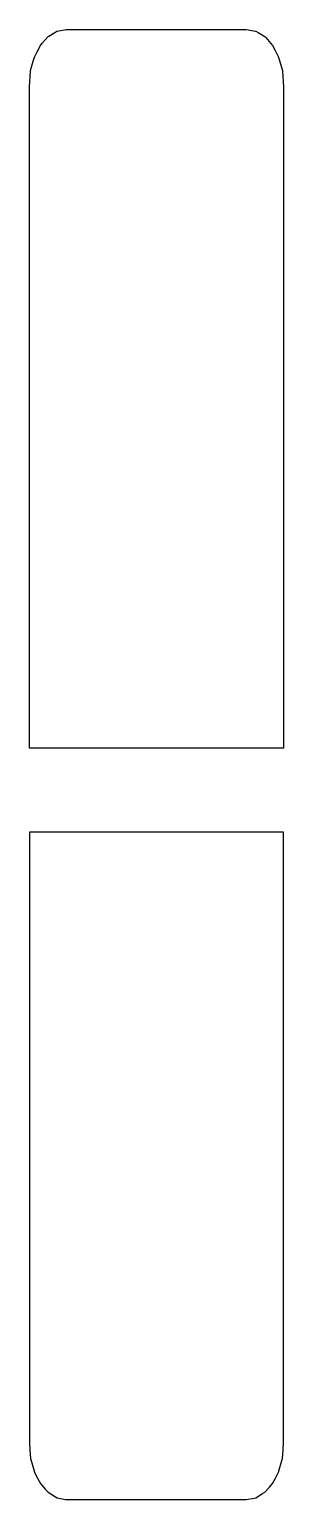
# Model space of a CAD drawing. Header units: metres. Extents: x 2.4 to 16, y -11.9 to 66.7.
import ezdxf

# ---------------------------------------------------------------- set-up
doc = ezdxf.new("R2010")
doc.units = ezdxf.units.M

msp = doc.modelspace()

# ---------------------------------------------------------------- linework, layer by layer
for p, q in [((3.089, 65.942), (3.4, 66.3)), ((3.4, 66.3), (3.44, 66.325)), ((3.44, 66.325), (3.757, 66.522)), ((3.757, 66.522), (3.869, 66.584)), ((3.869, 66.584), (3.882, 66.591)), ((3.882, 66.591), (4.366, 66.677)), ((4.366, 66.677), (4.4, 66.683)), ((4.4, 66.683), (13.35, 66.683)), ((13.35, 66.683), (14, 66.683)), ((14, 66.683), (14.502, 66.594)), ((14.502, 66.594), (14.518, 66.591)), ((14.518, 66.591), (14.643, 66.522)), ((14.643, 66.522), (15, 66.3)), ((15, 66.3), (15.051, 66.242)), ((15.051, 66.242), (15.414, 65.824)), ((2.668, 65.203), (2.812, 65.485)), ((2.812, 65.485), (2.986, 65.824)), ((2.986, 65.824), (3.089, 65.942)), ((15.414, 65.824), (15.553, 65.553)), ((15.553, 65.553), (15.732, 65.203)), ((2.464, 64.439), (2.468, 64.481)), ((2.468, 64.481), (2.607, 64.982)), ((2.607, 64.982), (2.668, 65.203)), ((15.732, 65.203), (15.918, 64.531)), ((15.918, 64.531), (15.932, 64.481)), ((15.932, 64.481), (15.936, 64.439)), ((2.4, 63.611), (2.464, 64.439)), ((15.936, 64.439), (16, 63.611)), ((2.4, 63.318), (2.4, 63.611)), ((2.4, 63.304), (2.4, 63.318)), ((2.4, 61.765), (2.4, 63.304)), ((16, 63.611), (16, 63.231)), ((16, 63.611), (16, 63.611)), ((16, 63.231), (16, 61.464)), ((2.4, 61.695), (2.4, 61.765)), ((2.4, 60.304), (2.4, 61.695)), ((16, 61.464), (16, 60.036)), ((2.4, 59.03), (2.4, 60.304)), ((16, 60.036), (16, 58.797)), ((2.4, 58.901), (2.4, 59.03)), ((2.4, 57.673), (2.4, 58.901)), ((16, 58.797), (16, 57.654)), ((2.4, 57.532), (2.4, 57.673)), ((2.4, 56.315), (2.4, 57.532)), ((16, 57.654), (16, 56.54)), ((2.4, 56.176), (2.4, 56.315)), ((2.4, 56.06), (2.4, 56.176)), ((2.4, 55.977), (2.4, 56.06)), ((2.4, 54.883), (2.4, 55.977)), ((16, 56.54), (16, 56.257)), ((16, 56.257), (16, 55.996)), ((16, 55.996), (16, 51.645)), ((2.4, 53.774), (2.4, 54.883)), ((2.4, 51.645), (2.4, 53.774)), ((2.4, 48.411), (2.4, 51.645)), ((16, 51.645), (16, 48.411)), ((2.4, 38.74), (2.4, 48.411)), ((16, 48.411), (16, 38.74)), ((2.4, 28.238), (2.4, 38.74)), ((16, 38.74), (16, 28.238)), ((8.97, 28.238), (2.4, 28.238)), ((16, 28.238), (8.97, 28.238)), ((9.43, 23.762), (2.4, 23.762)), ((2.4, 23.762), (2.4, 14.157)), ((16, 23.762), (9.43, 23.762)), ((16, 14.157), (16, 23.762)), ((2.4, 14.157), (2.4, 7.223)), ((16, 7.223), (16, 14.157)), ((2.4, 7.223), (2.4, 3.321)), ((16, 3.321), (16, 7.223)), ((2.4, 3.321), (2.4, 1.578)), ((16, -0.833), (16, 3.321)), ((2.4, 1.578), (2.4, 0.172)), ((2.4, 0.172), (2.4, -1.037)), ((2.4, -1.037), (2.4, -1.143)), ((2.4, -1.143), (2.4, -1.275)), ((2.4, -1.275), (2.4, -1.421)), ((2.4, -1.421), (2.4, -2.662)), ((16, -1.118), (16, -0.833)), ((16, -1.434), (16, -1.118)), ((16, -2.542), (16, -1.434)), ((2.4, -2.662), (2.4, -2.804)), ((2.4, -2.804), (2.4, -4.073)), ((16, -3.709), (16, -2.542)), ((16, -5.017), (16, -3.709)), ((2.4, -4.073), (2.4, -5.426)), ((2.4, -5.426), (2.4, -5.531)), ((16, -6.591), (16, -5.017)), ((2.4, -5.531), (2.4, -7.003)), ((2.4, -7.003), (2.4, -7.066)), ((2.4, -7.066), (2.4, -8.714)), ((16, -8.647), (16, -6.591)), ((16, -8.666), (16, -8.647)), ((2.4, -8.714), (2.4, -8.883)), ((2.4, -8.883), (2.432, -9.286)), ((2.432, -9.286), (2.468, -9.734)), ((15.932, -9.734), (15.968, -9.286)), ((15.968, -9.286), (16, -8.883)), ((16, -8.883), (16, -8.666)), ((2.468, -9.734), (2.526, -9.971)), ((2.526, -9.971), (2.668, -10.472)), ((15.769, -10.342), (15.874, -9.971)), ((15.874, -9.971), (15.916, -9.8)), ((15.916, -9.8), (15.932, -9.734)), ((15.916, -9.8), (15.916, -9.8)), ((2.668, -10.472), (2.771, -10.669)), ((2.771, -10.669), (2.986, -11.079)), ((15.414, -11.079), (15.545, -10.83)), ((15.545, -10.83), (15.732, -10.472)), ((15.732, -10.472), (15.769, -10.342)), ((2.986, -11.079), (3.251, -11.377)), ((3.251, -11.377), (3.4, -11.545)), ((3.4, -11.545), (3.792, -11.784)), ((3.792, -11.784), (3.882, -11.838)), ((14.518, -11.838), (14.879, -11.619)), ((14.879, -11.619), (15, -11.545)), ((15, -11.545), (15.249, -11.265)), ((15.249, -11.265), (15.414, -11.079)), ((3.882, -11.838), (4.334, -11.925)), ((4.334, -11.925), (4.4, -11.938)), ((4.4, -11.938), (12.834, -11.938)), ((12.834, -11.938), (14, -11.938)), ((14, -11.938), (14.437, -11.854)), ((14.437, -11.854), (14.518, -11.838))]:
    msp.add_line(p, q)

doc.saveas('drawing.dxf')
